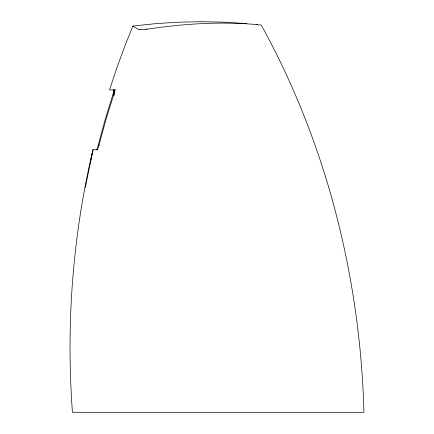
<?xml version="1.0" encoding="UTF-8"?>
<svg xmlns="http://www.w3.org/2000/svg" width="434" height="434" viewBox="0 0 434 434"><rect width="100%" height="100%" fill="white"/><g stroke="black" fill="none" stroke-linecap="round" stroke-linejoin="round"><path stroke-width="0.65" d="M85.286 187.607L93.006 149.779L90.267 163.097M96.462 149.806A4.839 0.586 -75.8 0 0 98.209 145.173L105.109 119.713L112.894 94.514A4.562 0.624 -72.2 0 0 113.762 89.816M114.12 93.402L114.261 92.914A4.427 0.673 -71.6 0 0 114.674 89.947M114.099 93.478L113.871 94.232M113.795 94.46L106.265 118.547L98.957 145.173A4.855 0.618 -75.6 0 1 97.156 149.801M246.528 23.577L223.754 22.161L201.403 21.7L179.052 22.161L156.283 23.577L132.853 26.056L125.111 45.407L116.757 68.165L109.498 89.909L115.889 89.909M146.703 29.176L146.627 29.181A6.575 0.732 -5.9 0 1 146.301 29.17M146.969 29.149L147.403 29.105A10.638 1.183 -5.9 0 0 151.059 28.633C185.844 23.593 221.215 21.467 256.282 24.543M112.894 94.514L113.941 94.514M98.198 145.173L99.402 145.173M97.71 149.779L92.919 149.779C72.679 235.553 65.919 324.426 72.44 412.3L363.947 412.3C360.28 277.635 326.482 143.171 261.214 25.009L257.367 24.646M139.357 29.425L139.639 29.447A8.159 0.944 -5.9 0 0 146.291 29.208M256.131 24.532L256.673 24.581M256.592 24.57L257.519 24.657M132.853 26.056L137.92 29.138A10.025 1.156 -5.9 0 0 139.281 29.436M114.017 89.909L114.017 95.778M146.708 29.23A9.407 1.335 -5.9 0 1 146.963 29.203"/></g></svg>
